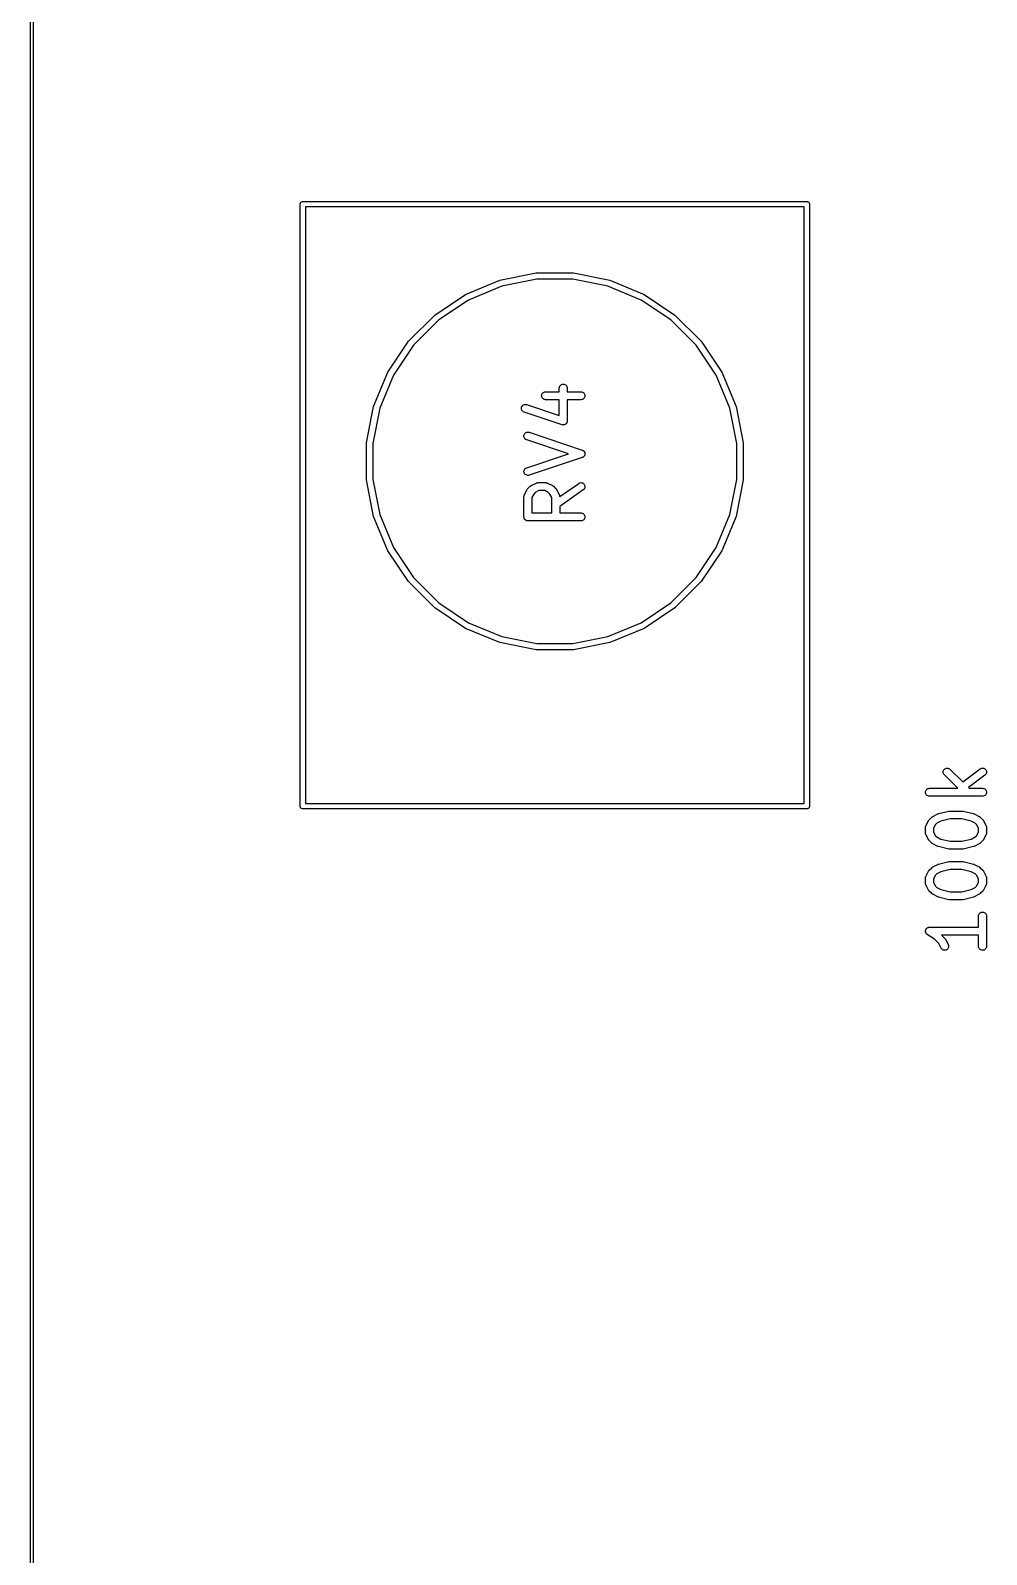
# Model space of a CAD drawing. Extents: x 20 to 116, y -135 to -20.
# Drawn here: x 19.98 to 38, y -77.45 to -48.71 of the extents above; entities that cross this region are included whole.
import ezdxf

# ---------------------------------------------------------------- set-up
doc = ezdxf.new("R2010")
doc.units = 0
doc.layers.add('BLACK', color=7, linetype='CONTINUOUS')

msp = doc.modelspace()

# ---------------------------------------------------------------- linework, layer by layer
at = {"layer": 'BLACK', "linetype": 'Continuous'}
for p, q in [((19.975, -134.999), (19.975, -20.0012)), ((20.025, -20.025), (20.025, -134.975)), ((25.0598, -51.985), (25.0607, -51.9752)), ((25.06, -51.9875), (25.0598, -51.985)), ((25.06, -63.3326), (25.06, -51.9875)), ((25.0607, -51.9752), (25.0636, -51.9658)), ((25.0636, -51.9658), (25.0682, -51.9571)), ((25.0682, -51.9571), (25.0745, -51.9495)), ((25.0745, -51.9495), (25.0821, -51.9432)), ((25.0821, -51.9432), (25.0908, -51.9386)), ((25.0908, -51.9386), (25.1002, -51.9357)), ((25.1002, -51.9357), (25.1076, -51.935)), ((25.1076, -51.935), (25.11, -51.9348)), ((25.11, -51.9348), (25.1124, -51.935)), ((25.1124, -51.935), (34.6076, -51.935)), ((34.6076, -51.935), (34.61, -51.9348)), ((34.61, -51.9348), (34.6124, -51.935)), ((34.6124, -51.935), (34.6198, -51.9357)), ((34.6198, -51.9357), (34.6292, -51.9386)), ((34.6292, -51.9386), (34.6379, -51.9432)), ((34.6379, -51.9432), (34.6455, -51.9495)), ((34.6455, -51.9495), (34.6518, -51.9571)), ((34.6518, -51.9571), (34.6564, -51.9658)), ((34.6564, -51.9658), (34.6593, -51.9752)), ((34.6593, -51.9752), (34.6602, -51.985)), ((34.6602, -51.985), (34.66, -51.9874)), ((34.66, -51.9874), (34.66, -63.3326)), ((25.16, -52.035), (25.16, -63.285)), ((34.56, -52.035), (25.16, -52.035)), ((34.56, -63.285), (34.56, -52.035)), ((28.1771, -53.6865), (28.8237, -53.4187)), ((28.8237, -53.4187), (29.5101, -53.2822)), ((29.5218, -53.4016), (28.8585, -53.5336)), ((29.5101, -53.2822), (30.2099, -53.2822)), ((30.1982, -53.4016), (29.5218, -53.4016)), ((30.8615, -53.5336), (30.1982, -53.4016)), ((30.2099, -53.2822), (30.8963, -53.4187)), ((30.8963, -53.4187), (31.5429, -53.6865)), ((27.5952, -54.0754), (28.1771, -53.6865)), ((28.8585, -53.5336), (28.2337, -53.7924)), ((31.4863, -53.7924), (30.8615, -53.5336)), ((31.5429, -53.6865), (32.1248, -54.0754)), ((28.2337, -53.7924), (27.6713, -54.1681)), ((32.0487, -54.1681), (31.4863, -53.7924)), ((27.1004, -54.5702), (27.5952, -54.0754)), ((27.6713, -54.1681), (27.1931, -54.6463)), ((32.5269, -54.6463), (32.0487, -54.1681)), ((32.1248, -54.0754), (32.6196, -54.5702)), ((26.7115, -55.1521), (27.1004, -54.5702)), ((32.6196, -54.5702), (33.0085, -55.1521)), ((27.1931, -54.6463), (26.8174, -55.2087)), ((32.9026, -55.2087), (32.5269, -54.6463)), ((26.4437, -55.7987), (26.7115, -55.1521)), ((33.0085, -55.1521), (33.2763, -55.7987)), ((26.8174, -55.2087), (26.5586, -55.8335)), ((29.944, -55.4531), (29.9441, -55.452)), ((29.944, -55.521), (29.944, -55.4531)), ((29.9441, -55.452), (29.9457, -55.4375)), ((29.9457, -55.4375), (29.9501, -55.4235)), ((29.9501, -55.4235), (29.9572, -55.4107)), ((29.9572, -55.4107), (29.9666, -55.3995)), ((29.9666, -55.3995), (29.978, -55.3903)), ((29.978, -55.3903), (29.991, -55.3836)), ((29.991, -55.3836), (30.005, -55.3794)), ((30.005, -55.3794), (30.0196, -55.3781)), ((30.0196, -55.3781), (30.0341, -55.3796)), ((30.0341, -55.3796), (30.0481, -55.384)), ((30.0481, -55.384), (30.061, -55.3909)), ((30.061, -55.3909), (30.0723, -55.4002)), ((30.0723, -55.4002), (30.0815, -55.4116)), ((30.0815, -55.4116), (30.0884, -55.4245)), ((30.0884, -55.4245), (30.0926, -55.4385)), ((30.0926, -55.4385), (30.094, -55.4531)), ((30.094, -55.4531), (30.094, -55.521)), ((33.1614, -55.8335), (32.9026, -55.2087)), ((29.6107, -55.5954), (29.6122, -55.5809)), ((29.612, -55.61), (29.6107, -55.5954)), ((29.6162, -55.624), (29.612, -55.61)), ((29.6122, -55.5809), (29.6166, -55.5669)), ((29.623, -55.637), (29.6162, -55.624)), ((29.6166, -55.5669), (29.6235, -55.554)), ((29.6321, -55.6484), (29.623, -55.637)), ((29.6235, -55.554), (29.6329, -55.5427)), ((29.6433, -55.6578), (29.6321, -55.6484)), ((29.6329, -55.5427), (29.6442, -55.5335)), ((29.6562, -55.6649), (29.6433, -55.6578)), ((29.6442, -55.5335), (29.6571, -55.5266)), ((29.6701, -55.6693), (29.6562, -55.6649)), ((29.6571, -55.5266), (29.6711, -55.5224)), ((29.6847, -55.6709), (29.6701, -55.6693)), ((29.6711, -55.5224), (29.6857, -55.521)), ((29.6857, -55.671), (29.6847, -55.6709)), ((29.6857, -55.521), (29.944, -55.521)), ((29.944, -55.671), (29.6857, -55.671)), ((29.944, -55.9681), (29.944, -55.671)), ((30.094, -55.521), (30.3524, -55.521)), ((30.3524, -55.671), (30.094, -55.671)), ((30.094, -55.671), (30.094, -56.0721)), ((30.3524, -55.521), (30.3534, -55.521)), ((30.3669, -55.6695), (30.3524, -55.671)), ((30.3534, -55.521), (30.368, -55.5226)), ((30.381, -55.6653), (30.3669, -55.6695)), ((30.368, -55.5226), (30.3819, -55.527)), ((30.3939, -55.6584), (30.381, -55.6653)), ((30.3819, -55.527), (30.3948, -55.5341)), ((30.4052, -55.6492), (30.3939, -55.6584)), ((30.3948, -55.5341), (30.406, -55.5435)), ((30.4146, -55.6379), (30.4052, -55.6492)), ((30.406, -55.5435), (30.4151, -55.5549)), ((30.4215, -55.625), (30.4146, -55.6379)), ((30.4151, -55.5549), (30.4219, -55.5679)), ((30.4258, -55.611), (30.4215, -55.625)), ((30.4219, -55.5679), (30.4261, -55.5819)), ((30.4274, -55.5965), (30.4258, -55.611)), ((30.4261, -55.5819), (30.4274, -55.5965)), ((26.3072, -56.4851), (26.4437, -55.7987)), ((26.5586, -55.8335), (26.4266, -56.4968)), ((29.2299, -55.8387), (29.2304, -55.8241)), ((29.2322, -55.8532), (29.2299, -55.8387)), ((29.2304, -55.8241), (29.2338, -55.8098)), ((29.2373, -55.8669), (29.2322, -55.8532)), ((29.2338, -55.8098), (29.2398, -55.7965)), ((29.245, -55.8794), (29.2373, -55.8669)), ((29.2398, -55.7965), (29.2484, -55.7846)), ((29.2549, -55.8901), (29.245, -55.8794)), ((29.2484, -55.7846), (29.259, -55.7746)), ((29.2668, -55.8987), (29.2549, -55.8901)), ((29.259, -55.7746), (29.2715, -55.7668)), ((29.2801, -55.9049), (29.2668, -55.8987)), ((29.2715, -55.7668), (29.2851, -55.7617)), ((29.281, -55.9052), (29.2801, -55.9049)), ((29.9953, -56.1433), (29.281, -55.9052)), ((29.2851, -55.7617), (29.2996, -55.7592)), ((29.2996, -55.7592), (29.3142, -55.7596)), ((29.3142, -55.7596), (29.3285, -55.7629)), ((29.3285, -55.7629), (29.944, -55.9681)), ((33.2934, -56.4968), (33.1614, -55.8335)), ((33.2763, -55.7987), (33.4128, -56.4851)), ((29.2814, -56.3336), (29.2875, -56.3203)), ((29.2875, -56.3203), (29.296, -56.3084)), ((29.296, -56.3084), (29.3067, -56.2984)), ((29.3067, -56.2984), (29.3191, -56.2907)), ((29.3191, -56.2907), (29.3328, -56.2855)), ((29.3328, -56.2855), (29.3472, -56.283)), ((29.3472, -56.283), (29.3618, -56.2835)), ((29.3618, -56.2835), (29.3761, -56.2867)), ((29.3761, -56.2867), (30.3761, -56.62)), ((29.9997, -56.1443), (29.9953, -56.1433)), ((30.004, -56.1456), (29.9997, -56.1443)), ((30.0068, -56.1459), (30.004, -56.1456)), ((30.0096, -56.1465), (30.0068, -56.1459)), ((30.0141, -56.1467), (30.0096, -56.1465)), ((30.0185, -56.1471), (30.0141, -56.1467)), ((30.0214, -56.1469), (30.0185, -56.1471)), ((30.0242, -56.147), (30.0214, -56.1469)), ((30.0286, -56.1462), (30.0242, -56.147)), ((30.0331, -56.1458), (30.0286, -56.1462)), ((30.0359, -56.145), (30.0331, -56.1458)), ((30.0387, -56.1445), (30.0359, -56.145)), ((30.0428, -56.1429), (30.0387, -56.1445)), ((30.0471, -56.1417), (30.0428, -56.1429)), ((30.0497, -56.1404), (30.0471, -56.1417)), ((30.0524, -56.1393), (30.0497, -56.1404)), ((30.0562, -56.137), (30.0524, -56.1393)), ((30.0601, -56.1349), (30.0562, -56.137)), ((30.0623, -56.1331), (30.0601, -56.1349)), ((30.0648, -56.1316), (30.0623, -56.1331)), ((30.068, -56.1285), (30.0648, -56.1316)), ((30.0715, -56.1257), (30.068, -56.1285)), ((30.0734, -56.1235), (30.0715, -56.1257)), ((30.0754, -56.1216), (30.0734, -56.1235)), ((30.078, -56.1179), (30.0754, -56.1216)), ((30.0809, -56.1145), (30.078, -56.1179)), ((30.0823, -56.112), (30.0809, -56.1145)), ((30.084, -56.1097), (30.0823, -56.112)), ((30.0858, -56.1056), (30.084, -56.1097)), ((30.088, -56.1017), (30.0858, -56.1056)), ((30.0888, -56.099), (30.088, -56.1017)), ((30.09, -56.0964), (30.0888, -56.099)), ((30.0911, -56.092), (30.09, -56.0964)), ((30.0924, -56.0877), (30.0911, -56.092)), ((30.0927, -56.0849), (30.0924, -56.0877)), ((30.0934, -56.0821), (30.0927, -56.0849)), ((30.0935, -56.0776), (30.0934, -56.0821)), ((30.094, -56.0732), (30.0935, -56.0776)), ((30.094, -56.0721), (30.094, -56.0732)), ((26.3072, -57.1849), (26.3072, -56.4851)), ((26.4266, -56.4968), (26.4266, -57.1732)), ((29.2775, -56.3625), (29.278, -56.3479)), ((29.2799, -56.377), (29.2775, -56.3625)), ((29.278, -56.3479), (29.2814, -56.3336)), ((29.285, -56.3907), (29.2799, -56.377)), ((29.2926, -56.4032), (29.285, -56.3907)), ((29.3026, -56.4139), (29.2926, -56.4032)), ((29.3144, -56.4225), (29.3026, -56.4139)), ((29.3277, -56.4287), (29.3144, -56.4225)), ((29.3287, -56.429), (29.3277, -56.4287)), ((30.1152, -56.6912), (29.3287, -56.429)), ((33.2934, -57.1732), (33.2934, -56.4968)), ((33.4128, -56.4851), (33.4128, -57.1849)), ((29.3287, -56.9534), (30.1152, -56.6912)), ((30.3761, -56.7623), (29.3761, -57.0957)), ((30.3761, -56.62), (30.3771, -56.6204)), ((30.3808, -56.7602), (30.3761, -56.7623)), ((30.3771, -56.6204), (30.3818, -56.6226)), ((30.3857, -56.7584), (30.3808, -56.7602)), ((30.3818, -56.6226), (30.3866, -56.6245)), ((30.3875, -56.7573), (30.3857, -56.7584)), ((30.3866, -56.6245), (30.3884, -56.6256)), ((30.3895, -56.7564), (30.3875, -56.7573)), ((30.3884, -56.6256), (30.3904, -56.6265)), ((30.3937, -56.7534), (30.3895, -56.7564)), ((30.3904, -56.6265), (30.3946, -56.6296)), ((30.3981, -56.7506), (30.3937, -56.7534)), ((30.3946, -56.6296), (30.3989, -56.6324)), ((30.3997, -56.7492), (30.3981, -56.7506)), ((30.3989, -56.6324), (30.4005, -56.6339)), ((30.4014, -56.7479), (30.3997, -56.7492)), ((30.4005, -56.6339), (30.4022, -56.6351)), ((30.405, -56.7442), (30.4014, -56.7479)), ((30.4022, -56.6351), (30.4057, -56.639)), ((30.4088, -56.7406), (30.405, -56.7442)), ((30.4057, -56.639), (30.4095, -56.6425)), ((30.41, -56.7389), (30.4088, -56.7406)), ((30.4095, -56.6425), (30.4107, -56.6443)), ((30.4115, -56.7373), (30.41, -56.7389)), ((30.4107, -56.6443), (30.4121, -56.6459)), ((30.4143, -56.7329), (30.4115, -56.7373)), ((30.4121, -56.6459), (30.4149, -56.6503)), ((30.4173, -56.7287), (30.4143, -56.7329)), ((30.4149, -56.6503), (30.4178, -56.6546)), ((30.4182, -56.7268), (30.4173, -56.7287)), ((30.4178, -56.6546), (30.4187, -56.6565)), ((30.4193, -56.725), (30.4182, -56.7268)), ((30.4187, -56.6565), (30.4198, -56.6584)), ((30.4212, -56.7201), (30.4193, -56.725)), ((30.4198, -56.6584), (30.4216, -56.6632)), ((30.4234, -56.7154), (30.4212, -56.7201)), ((30.4216, -56.6632), (30.4237, -56.668)), ((30.4239, -56.7133), (30.4234, -56.7154)), ((30.4237, -56.668), (30.4242, -56.6701)), ((30.4246, -56.7113), (30.4239, -56.7133)), ((30.4242, -56.6701), (30.4249, -56.6721)), ((30.4255, -56.7062), (30.4246, -56.7113)), ((30.4249, -56.6721), (30.4257, -56.6772)), ((30.4267, -56.7012), (30.4255, -56.7062)), ((30.4257, -56.6772), (30.4268, -56.6823)), ((30.4268, -56.699), (30.4267, -56.7012)), ((30.4268, -56.6823), (30.4269, -56.6844)), ((30.4272, -56.6969), (30.4268, -56.699)), ((30.4269, -56.6844), (30.4272, -56.6865)), ((30.4272, -56.6865), (30.427, -56.6917)), ((30.427, -56.6917), (30.4272, -56.6969)), ((26.4266, -57.1732), (26.5586, -57.8365)), ((29.2776, -57.0188), (29.2801, -57.0044)), ((29.2779, -57.0334), (29.2776, -57.0188)), ((29.2811, -57.0477), (29.2779, -57.0334)), ((29.2801, -57.0044), (29.2854, -56.9907)), ((29.2869, -57.0612), (29.2811, -57.0477)), ((29.2854, -56.9907), (29.2933, -56.9784)), ((29.2953, -57.0732), (29.2869, -57.0612)), ((29.2933, -56.9784), (29.3033, -56.9678)), ((29.3058, -57.0833), (29.2953, -57.0732)), ((29.3033, -56.9678), (29.3153, -56.9593)), ((29.3181, -57.0912), (29.3058, -57.0833)), ((29.3153, -56.9593), (29.3287, -56.9534)), ((29.3318, -57.0966), (29.3181, -57.0912)), ((29.3461, -57.0993), (29.3318, -57.0966)), ((29.3608, -57.099), (29.3461, -57.0993)), ((29.3751, -57.096), (29.3608, -57.099)), ((29.3761, -57.0957), (29.3751, -57.096)), ((33.1614, -57.8365), (33.2934, -57.1732)), ((26.4437, -57.8713), (26.3072, -57.1849)), ((29.2834, -57.4712), (29.2845, -57.4692)), ((29.2845, -57.4692), (29.2853, -57.4672)), ((29.2853, -57.4672), (29.3329, -57.3719)), ((29.3329, -57.3719), (29.3334, -57.371)), ((29.3334, -57.371), (29.3357, -57.3675)), ((29.3357, -57.3675), (29.3377, -57.3638)), ((29.3377, -57.3638), (29.3397, -57.3613)), ((29.3397, -57.3613), (29.3414, -57.3587)), ((29.3414, -57.3587), (29.3443, -57.3557)), ((29.3443, -57.3557), (29.347, -57.3524)), ((29.347, -57.3524), (29.3946, -57.3048)), ((29.3946, -57.3048), (29.3953, -57.3041)), ((29.3953, -57.3041), (29.3986, -57.3015)), ((29.3986, -57.3015), (29.4017, -57.2986)), ((29.4017, -57.2986), (29.4043, -57.2969)), ((29.4043, -57.2969), (29.4068, -57.295)), ((29.4068, -57.295), (29.4105, -57.293)), ((29.4105, -57.293), (29.4141, -57.2908)), ((29.4141, -57.2908), (29.5093, -57.2432)), ((29.4616, -57.4499), (29.4274, -57.5184)), ((29.492, -57.4195), (29.4616, -57.4499)), ((29.5606, -57.3852), (29.492, -57.4195)), ((29.5093, -57.2432), (29.5103, -57.2427)), ((29.5103, -57.2427), (29.5123, -57.2419)), ((29.5123, -57.2419), (29.5143, -57.2409)), ((29.5143, -57.2409), (29.5192, -57.2394)), ((29.5192, -57.2394), (29.524, -57.2376)), ((29.524, -57.2376), (29.5262, -57.2373)), ((29.5262, -57.2373), (29.5283, -57.2367)), ((29.5283, -57.2367), (29.5334, -57.2362)), ((29.5334, -57.2362), (29.5385, -57.2354)), ((29.5385, -57.2354), (29.5407, -57.2355)), ((29.5407, -57.2355), (29.5429, -57.2352)), ((29.5429, -57.2352), (29.6857, -57.2352)), ((29.668, -57.3852), (29.5606, -57.3852)), ((29.7365, -57.4195), (29.668, -57.3852)), ((29.6857, -57.2352), (29.6868, -57.2352)), ((29.6868, -57.2352), (29.689, -57.2355)), ((29.689, -57.2355), (29.6912, -57.2354)), ((29.6912, -57.2354), (29.6962, -57.2363)), ((29.6962, -57.2363), (29.7013, -57.2369)), ((29.7013, -57.2369), (29.7034, -57.2375)), ((29.7034, -57.2375), (29.7056, -57.2379)), ((29.7056, -57.2379), (29.7104, -57.2398)), ((29.7104, -57.2398), (29.7153, -57.2413)), ((29.7153, -57.2413), (29.7172, -57.2424)), ((29.7172, -57.2424), (29.7193, -57.2432)), ((29.7193, -57.2432), (29.8145, -57.2908)), ((29.7669, -57.4499), (29.7365, -57.4195)), ((29.8012, -57.5184), (29.7669, -57.4499)), ((29.8145, -57.2908), (29.8154, -57.2912)), ((29.8154, -57.2912), (29.819, -57.2935)), ((29.819, -57.2935), (29.8227, -57.2955)), ((29.8227, -57.2955), (29.8251, -57.2975)), ((29.8251, -57.2975), (29.8277, -57.2992)), ((29.8277, -57.2992), (29.8307, -57.3021)), ((29.8307, -57.3021), (29.834, -57.3048)), ((29.834, -57.3048), (29.8816, -57.3524)), ((29.8816, -57.3524), (29.8823, -57.3532)), ((29.8823, -57.3532), (29.885, -57.3565)), ((29.885, -57.3565), (29.8879, -57.3595)), ((29.8879, -57.3595), (29.8895, -57.3622)), ((29.8895, -57.3622), (29.8915, -57.3646)), ((29.8915, -57.3646), (29.8934, -57.3684)), ((29.8934, -57.3684), (29.8957, -57.3719)), ((29.8957, -57.3719), (29.9433, -57.4672)), ((29.9433, -57.4672), (29.9437, -57.4681)), ((29.9437, -57.4681), (29.9445, -57.4702)), ((29.9511, -57.4996), (30.3094, -57.2488)), ((30.3954, -57.3717), (29.9512, -57.6826)), ((30.3094, -57.2488), (30.3102, -57.2482)), ((30.3102, -57.2482), (30.3231, -57.2412)), ((30.3231, -57.2412), (30.3371, -57.2368)), ((30.3371, -57.2368), (30.3516, -57.2352)), ((30.3516, -57.2352), (30.3662, -57.2365)), ((30.3662, -57.2365), (30.3802, -57.2406)), ((30.3802, -57.2406), (30.3932, -57.2473)), ((30.3932, -57.2473), (30.4047, -57.2565)), ((30.4065, -57.3622), (30.3954, -57.3717)), ((30.4047, -57.2565), (30.4141, -57.2677)), ((30.4156, -57.3507), (30.4065, -57.3622)), ((30.4141, -57.2677), (30.4212, -57.2805)), ((30.4222, -57.3376), (30.4156, -57.3507)), ((30.4212, -57.2805), (30.4257, -57.2944)), ((30.4262, -57.3235), (30.4222, -57.3376)), ((30.4257, -57.2944), (30.4274, -57.3089)), ((30.4274, -57.3089), (30.4262, -57.3235)), ((33.4128, -57.1849), (33.2763, -57.8713)), ((29.2774, -57.4997), (29.2776, -57.4975)), ((29.2774, -57.5007), (29.2774, -57.4997)), ((29.2774, -57.8817), (29.2774, -57.5007)), ((29.2776, -57.4953), (29.2784, -57.4902)), ((29.2776, -57.4975), (29.2776, -57.4953)), ((29.2784, -57.4902), (29.279, -57.4851)), ((29.279, -57.4851), (29.2797, -57.483)), ((29.2797, -57.483), (29.2801, -57.4808)), ((29.2801, -57.4808), (29.2819, -57.476)), ((29.2819, -57.476), (29.2834, -57.4712)), ((29.4274, -57.5184), (29.4274, -57.8067)), ((29.8012, -57.8067), (29.8012, -57.5184)), ((29.9445, -57.4702), (29.9455, -57.4721)), ((29.9455, -57.4721), (29.947, -57.477)), ((29.947, -57.477), (29.9488, -57.4819)), ((29.9488, -57.4819), (29.9491, -57.484)), ((29.9491, -57.484), (29.9498, -57.4861)), ((29.9498, -57.4861), (29.9503, -57.4913)), ((29.9503, -57.4913), (29.9511, -57.4963)), ((29.9511, -57.4963), (29.951, -57.4985)), ((29.951, -57.4985), (29.9511, -57.4996)), ((29.9512, -57.6826), (29.9512, -57.8067)), ((26.7115, -58.5179), (26.4437, -57.8713)), ((26.5586, -57.8365), (26.8174, -58.4613)), ((29.2781, -57.8887), (29.2774, -57.8817)), ((29.2787, -57.8957), (29.2781, -57.8887)), ((29.2788, -57.896), (29.2787, -57.8957)), ((29.2788, -57.8962), (29.2788, -57.896)), ((29.2808, -57.903), (29.2788, -57.8962)), ((29.2828, -57.9098), (29.2808, -57.903)), ((29.283, -57.91), (29.2828, -57.9098)), ((29.283, -57.9102), (29.283, -57.91)), ((29.2864, -57.9165), (29.283, -57.9102)), ((29.2896, -57.9227), (29.2864, -57.9165)), ((29.2898, -57.9229), (29.2896, -57.9227)), ((29.2899, -57.9232), (29.2898, -57.9229)), ((29.2944, -57.9287), (29.2899, -57.9232)), ((29.2988, -57.9341), (29.2944, -57.9287)), ((29.299, -57.9343), (29.2988, -57.9341)), ((29.2992, -57.9345), (29.299, -57.9343)), ((29.3046, -57.939), (29.2992, -57.9345)), ((29.31, -57.9435), (29.3046, -57.939)), ((29.3102, -57.9437), (29.31, -57.9435)), ((29.3104, -57.9438), (29.3102, -57.9437)), ((29.3166, -57.9472), (29.3104, -57.9438)), ((29.3228, -57.9506), (29.3166, -57.9472)), ((29.3231, -57.9507), (29.3228, -57.9506)), ((29.3233, -57.9508), (29.3231, -57.9507)), ((29.3301, -57.9529), (29.3233, -57.9508)), ((29.3368, -57.955), (29.3301, -57.9529)), ((29.337, -57.9551), (29.3368, -57.955)), ((29.3373, -57.9551), (29.337, -57.9551)), ((29.3443, -57.9559), (29.3373, -57.9551)), ((29.3513, -57.9567), (29.3443, -57.9559)), ((29.3518, -57.9567), (29.3513, -57.9567)), ((29.3519, -57.9567), (29.3518, -57.9567)), ((29.3524, -57.9567), (29.3519, -57.9567)), ((29.3519, -57.9567), (29.3519, -57.9567)), ((30.3524, -57.9567), (29.3524, -57.9567)), ((29.4274, -57.8067), (29.8012, -57.8067)), ((29.9512, -57.8067), (30.3524, -57.8067)), ((30.3524, -57.8067), (30.3534, -57.8067)), ((30.3669, -57.9552), (30.3524, -57.9567)), ((30.3534, -57.8067), (30.368, -57.8083)), ((30.381, -57.951), (30.3669, -57.9552)), ((30.368, -57.8083), (30.3819, -57.8127)), ((30.3939, -57.9441), (30.381, -57.951)), ((30.3819, -57.8127), (30.3948, -57.8198)), ((30.4052, -57.9349), (30.3939, -57.9441)), ((30.3948, -57.8198), (30.406, -57.8292)), ((30.4146, -57.9236), (30.4052, -57.9349)), ((30.406, -57.8292), (30.4151, -57.8406)), ((30.4215, -57.9107), (30.4146, -57.9236)), ((30.4151, -57.8406), (30.4219, -57.8536)), ((30.4258, -57.8967), (30.4215, -57.9107)), ((30.4219, -57.8536), (30.4261, -57.8676)), ((30.4274, -57.8822), (30.4258, -57.8967)), ((30.4261, -57.8676), (30.4274, -57.8822)), ((32.9026, -58.4613), (33.1614, -57.8365)), ((33.2763, -57.8713), (33.0085, -58.5179)), ((27.1004, -59.0998), (26.7115, -58.5179)), ((26.8174, -58.4613), (27.1931, -59.0237)), ((32.5269, -59.0237), (32.9026, -58.4613)), ((33.0085, -58.5179), (32.6196, -59.0998)), ((27.5952, -59.5946), (27.1004, -59.0998)), ((27.1931, -59.0237), (27.6713, -59.5019)), ((32.0487, -59.5019), (32.5269, -59.0237)), ((32.6196, -59.0998), (32.1248, -59.5946)), ((28.1771, -59.9835), (27.5952, -59.5946)), ((27.6713, -59.5019), (28.2337, -59.8776)), ((31.4863, -59.8776), (32.0487, -59.5019)), ((32.1248, -59.5946), (31.5429, -59.9835)), ((28.8237, -60.2513), (28.1771, -59.9835)), ((28.2337, -59.8776), (28.8585, -60.1364)), ((30.8615, -60.1364), (31.4863, -59.8776)), ((31.5429, -59.9835), (30.8963, -60.2513)), ((29.5101, -60.3878), (28.8237, -60.2513)), ((28.8585, -60.1364), (29.5218, -60.2684)), ((29.5218, -60.2684), (30.1982, -60.2684)), ((30.1982, -60.2684), (30.8615, -60.1364)), ((30.8963, -60.2513), (30.2099, -60.3878)), ((30.2099, -60.3878), (29.5101, -60.3878)), ((37.1937, -62.65), (37.2031, -62.6387)), ((37.2031, -62.6387), (37.2144, -62.6295)), ((37.2144, -62.6295), (37.2274, -62.6227)), ((37.2274, -62.6227), (37.2414, -62.6185)), ((37.2414, -62.6185), (37.256, -62.6171)), ((37.256, -62.6171), (37.2705, -62.6186)), ((37.2705, -62.6186), (37.2845, -62.6229)), ((37.2845, -62.6229), (37.2974, -62.6298)), ((37.2974, -62.6298), (37.3087, -62.6391)), ((37.3087, -62.6391), (37.5485, -62.8788)), ((37.5485, -62.8788), (37.8774, -62.6321)), ((37.8774, -62.6321), (37.8782, -62.6315)), ((37.8782, -62.6315), (37.8908, -62.6241)), ((37.8908, -62.6241), (37.9047, -62.6193)), ((37.9047, -62.6193), (37.9191, -62.6172)), ((37.9191, -62.6172), (37.9338, -62.618)), ((37.9338, -62.618), (37.9479, -62.6216)), ((37.9479, -62.6216), (37.9612, -62.6279)), ((37.9612, -62.6279), (37.9729, -62.6367)), ((37.9729, -62.6367), (37.9827, -62.6476)), ((37.1807, -62.6914), (37.1823, -62.6768)), ((37.182, -62.7059), (37.1807, -62.6914)), ((37.1861, -62.72), (37.182, -62.7059)), ((37.1823, -62.6768), (37.1867, -62.6628)), ((37.1928, -62.733), (37.1861, -62.72)), ((37.1867, -62.6628), (37.1937, -62.65)), ((37.2019, -62.7444), (37.1928, -62.733)), ((37.2027, -62.7452), (37.2019, -62.7444)), ((37.4556, -62.9981), (37.2027, -62.7452)), ((37.9674, -62.7521), (37.6556, -62.986)), ((37.9782, -62.7423), (37.9674, -62.7521)), ((37.9868, -62.7305), (37.9782, -62.7423)), ((37.9827, -62.6476), (37.9902, -62.6601)), ((37.9931, -62.7172), (37.9868, -62.7305)), ((37.9902, -62.6601), (37.9951, -62.6739)), ((37.9966, -62.703), (37.9931, -62.7172)), ((37.9951, -62.6739), (37.9973, -62.6884)), ((37.9973, -62.6884), (37.9966, -62.703)), ((36.8474, -63.0726), (36.8489, -63.058)), ((36.8487, -63.0871), (36.8474, -63.0726)), ((36.8528, -63.1012), (36.8487, -63.0871)), ((36.8489, -63.058), (36.8532, -63.044)), ((36.8596, -63.1142), (36.8528, -63.1012)), ((36.8532, -63.044), (36.8602, -63.0312)), ((36.8688, -63.1256), (36.8596, -63.1142)), ((36.8602, -63.0312), (36.8695, -63.0199)), ((36.88, -63.135), (36.8688, -63.1256)), ((36.8695, -63.0199), (36.8809, -63.0106)), ((36.8928, -63.142), (36.88, -63.135)), ((36.8809, -63.0106), (36.8938, -63.0038)), ((36.9068, -63.1465), (36.8928, -63.142)), ((36.8938, -63.0038), (36.9078, -62.9995)), ((36.9213, -63.1481), (36.9068, -63.1465)), ((36.9078, -62.9995), (36.9224, -62.9981)), ((36.9224, -63.1481), (36.9213, -63.1481)), ((36.9224, -62.9981), (37.4556, -62.9981)), ((37.9224, -63.1481), (36.9224, -63.1481)), ((37.6556, -62.986), (37.6677, -62.9981)), ((37.6677, -62.9981), (37.9224, -62.9981)), ((37.9224, -62.9981), (37.9234, -62.9981)), ((37.9369, -63.1467), (37.9224, -63.1481)), ((37.9234, -62.9981), (37.938, -62.9997)), ((37.951, -63.1424), (37.9369, -63.1467)), ((37.938, -62.9997), (37.9519, -63.0042)), ((37.9639, -63.1356), (37.951, -63.1424)), ((37.9519, -63.0042), (37.9648, -63.0112)), ((37.9752, -63.1263), (37.9639, -63.1356)), ((37.9648, -63.0112), (37.976, -63.0206)), ((37.9846, -63.115), (37.9752, -63.1263)), ((37.976, -63.0206), (37.9851, -63.032)), ((37.9915, -63.1022), (37.9846, -63.115)), ((37.9851, -63.032), (37.9919, -63.045)), ((37.9958, -63.0882), (37.9915, -63.1022)), ((37.9919, -63.045), (37.9961, -63.059)), ((37.9974, -63.0736), (37.9958, -63.0882)), ((37.9961, -63.059), (37.9974, -63.0736)), ((25.0598, -63.335), (25.06, -63.3326)), ((25.0607, -63.3448), (25.0598, -63.335)), ((25.0636, -63.3542), (25.0607, -63.3448)), ((25.0682, -63.3629), (25.0636, -63.3542)), ((25.0745, -63.3705), (25.0682, -63.3629)), ((25.0821, -63.3768), (25.0745, -63.3705)), ((25.0908, -63.3814), (25.0821, -63.3768)), ((25.1002, -63.3843), (25.0908, -63.3814)), ((25.11, -63.3852), (25.1002, -63.3843)), ((25.1124, -63.385), (25.11, -63.3852)), ((34.6076, -63.385), (25.1124, -63.385)), ((25.16, -63.285), (34.56, -63.285)), ((34.61, -63.3852), (34.6076, -63.385)), ((34.6124, -63.385), (34.61, -63.3852)), ((34.6198, -63.3843), (34.6124, -63.385)), ((34.6292, -63.3814), (34.6198, -63.3843)), ((34.6379, -63.3768), (34.6292, -63.3814)), ((34.6455, -63.3705), (34.6379, -63.3768)), ((34.6518, -63.3629), (34.6455, -63.3705)), ((34.6564, -63.3542), (34.6518, -63.3629)), ((34.6593, -63.3448), (34.6564, -63.3542)), ((34.6602, -63.335), (34.6593, -63.3448)), ((34.66, -63.3326), (34.6602, -63.335)), ((36.9841, -63.5298), (37.0793, -63.4822)), ((37.0793, -63.4822), (37.0803, -63.4817)), ((37.0803, -63.4817), (37.0806, -63.4816)), ((37.0806, -63.4816), (37.0809, -63.4814)), ((37.0809, -63.4814), (37.0875, -63.4791)), ((37.0875, -63.4791), (37.094, -63.4767)), ((37.094, -63.4767), (37.0943, -63.4766)), ((37.0943, -63.4766), (37.0947, -63.4765)), ((37.0947, -63.4765), (37.2851, -63.4289)), ((37.2851, -63.4289), (37.2862, -63.4287)), ((37.2862, -63.4287), (37.2875, -63.4285)), ((37.2875, -63.4285), (37.2888, -63.4281)), ((37.2888, -63.4281), (37.2947, -63.4275)), ((37.2947, -63.4275), (37.3007, -63.4267)), ((37.3007, -63.4267), (37.302, -63.4268)), ((37.302, -63.4268), (37.3033, -63.4267)), ((37.3033, -63.4267), (37.5414, -63.4267)), ((37.5414, -63.4267), (37.5425, -63.4267)), ((37.5425, -63.4267), (37.5438, -63.4268)), ((37.5438, -63.4268), (37.5451, -63.4268)), ((37.5451, -63.4268), (37.5511, -63.4276)), ((37.5511, -63.4276), (37.557, -63.4283)), ((37.557, -63.4283), (37.5583, -63.4287)), ((37.5583, -63.4287), (37.5596, -63.4289)), ((37.5596, -63.4289), (37.7501, -63.4765)), ((37.7501, -63.4765), (37.7511, -63.4768)), ((37.7511, -63.4768), (37.7514, -63.4769)), ((37.7514, -63.4769), (37.7518, -63.477)), ((37.7518, -63.477), (37.7583, -63.4795)), ((37.7583, -63.4795), (37.7648, -63.4819)), ((37.7648, -63.4819), (37.7651, -63.4821)), ((37.7651, -63.4821), (37.7654, -63.4822)), ((37.7654, -63.4822), (37.8607, -63.5298)), ((36.8474, -63.7387), (36.8476, -63.7365)), ((36.8474, -63.7398), (36.8474, -63.7387)), ((36.8474, -63.835), (36.8474, -63.7398)), ((36.8476, -63.7343), (36.8484, -63.7293)), ((36.8476, -63.7365), (36.8476, -63.7343)), ((36.8484, -63.7293), (36.849, -63.7242)), ((36.849, -63.7242), (36.8497, -63.7221)), ((36.8497, -63.7221), (36.8501, -63.7199)), ((36.8501, -63.7199), (36.8519, -63.7151)), ((36.8519, -63.7151), (36.8534, -63.7102)), ((36.8534, -63.7102), (36.8545, -63.7083)), ((36.8545, -63.7083), (36.8553, -63.7062)), ((36.8553, -63.7062), (36.9029, -63.611)), ((36.9029, -63.611), (36.9034, -63.61)), ((36.9034, -63.61), (36.9057, -63.6065)), ((36.9057, -63.6065), (36.9077, -63.6028)), ((36.9077, -63.6028), (36.9097, -63.6004)), ((36.9097, -63.6004), (36.9114, -63.5978)), ((36.9114, -63.5978), (36.9143, -63.5947)), ((36.9143, -63.5947), (36.917, -63.5915)), ((36.917, -63.5915), (36.9646, -63.5439)), ((36.9646, -63.5439), (36.9653, -63.5431)), ((36.9653, -63.5431), (36.9686, -63.5405)), ((36.9686, -63.5405), (36.9717, -63.5376)), ((36.9717, -63.5376), (36.9743, -63.5359)), ((36.9743, -63.5359), (36.9768, -63.534)), ((36.9768, -63.534), (36.9805, -63.5321)), ((36.9805, -63.5321), (36.9841, -63.5298)), ((37.0316, -63.6889), (36.9974, -63.7575)), ((36.9974, -63.7575), (36.9974, -63.8173)), ((37.062, -63.6585), (37.0316, -63.6889)), ((37.139, -63.62), (37.062, -63.6585)), ((37.3126, -63.5767), (37.139, -63.62)), ((37.5322, -63.5767), (37.3126, -63.5767)), ((37.7057, -63.62), (37.5322, -63.5767)), ((37.7827, -63.6585), (37.7057, -63.62)), ((37.8131, -63.6889), (37.7827, -63.6585)), ((37.8474, -63.7575), (37.8131, -63.6889)), ((37.8474, -63.8173), (37.8474, -63.7575)), ((37.8607, -63.5298), (37.8616, -63.5303)), ((37.8616, -63.5303), (37.8652, -63.5326)), ((37.8652, -63.5326), (37.8689, -63.5346)), ((37.8689, -63.5346), (37.8713, -63.5366)), ((37.8713, -63.5366), (37.8739, -63.5383)), ((37.8739, -63.5383), (37.8769, -63.5412)), ((37.8769, -63.5412), (37.8802, -63.5439)), ((37.8802, -63.5439), (37.9278, -63.5915)), ((37.9278, -63.5915), (37.9285, -63.5922)), ((37.9285, -63.5922), (37.9312, -63.5955)), ((37.9312, -63.5955), (37.9341, -63.5986)), ((37.9341, -63.5986), (37.9357, -63.6012)), ((37.9357, -63.6012), (37.9377, -63.6037)), ((37.9377, -63.6037), (37.9396, -63.6074)), ((37.9396, -63.6074), (37.9418, -63.611)), ((37.9418, -63.611), (37.9895, -63.7062)), ((37.9895, -63.7062), (37.9899, -63.7072)), ((37.9899, -63.7072), (37.9907, -63.7092)), ((37.9907, -63.7092), (37.9917, -63.7112)), ((37.9917, -63.7112), (37.9932, -63.7161)), ((37.9932, -63.7161), (37.995, -63.7209)), ((37.995, -63.7209), (37.9953, -63.7231)), ((37.9953, -63.7231), (37.996, -63.7252)), ((37.996, -63.7252), (37.9965, -63.7303)), ((37.9965, -63.7303), (37.9973, -63.7354)), ((37.9973, -63.7354), (37.9972, -63.7376)), ((37.9972, -63.7376), (37.9974, -63.7398)), ((37.9974, -63.7398), (37.9974, -63.835)), ((36.8476, -63.8372), (36.8474, -63.835)), ((36.8475, -63.8394), (36.8476, -63.8372)), ((36.8483, -63.8445), (36.8475, -63.8394)), ((36.8488, -63.8496), (36.8483, -63.8445)), ((36.8494, -63.8517), (36.8488, -63.8496)), ((36.8498, -63.8539), (36.8494, -63.8517)), ((36.8516, -63.8587), (36.8498, -63.8539)), ((36.853, -63.8636), (36.8516, -63.8587)), ((36.8541, -63.8655), (36.853, -63.8636)), ((36.8548, -63.8676), (36.8541, -63.8655)), ((36.8553, -63.8685), (36.8548, -63.8676)), ((36.9029, -63.9638), (36.8553, -63.8685)), ((36.9052, -63.9673), (36.9029, -63.9638)), ((36.9071, -63.9711), (36.9052, -63.9673)), ((36.909, -63.9735), (36.9071, -63.9711)), ((36.9107, -63.9762), (36.909, -63.9735)), ((36.9136, -63.9792), (36.9107, -63.9762)), ((36.9162, -63.9825), (36.9136, -63.9792)), ((36.917, -63.9833), (36.9162, -63.9825)), ((36.9646, -64.0309), (36.917, -63.9833)), ((36.9678, -64.0336), (36.9646, -64.0309)), ((36.9709, -64.0365), (36.9678, -64.0336)), ((36.9735, -64.0382), (36.9709, -64.0365)), ((36.9759, -64.0402), (36.9735, -64.0382)), ((36.9796, -64.0422), (36.9759, -64.0402)), ((36.9831, -64.0445), (36.9796, -64.0422)), ((36.9841, -64.0449), (36.9831, -64.0445)), ((37.0793, -64.0926), (36.9841, -64.0449)), ((36.9974, -63.8173), (37.0316, -63.8858)), ((37.0316, -63.8858), (37.062, -63.9162)), ((37.062, -63.9162), (37.139, -63.9547)), ((37.139, -63.9547), (37.3126, -63.9981)), ((37.3126, -63.9981), (37.5322, -63.9981)), ((37.5322, -63.9981), (37.7057, -63.9547)), ((37.7057, -63.9547), (37.7827, -63.9162)), ((37.8607, -64.0449), (37.7654, -64.0926)), ((37.7827, -63.9162), (37.8131, -63.8858)), ((37.8131, -63.8858), (37.8474, -63.8173)), ((37.8643, -64.0427), (37.8607, -64.0449)), ((37.868, -64.0408), (37.8643, -64.0427)), ((37.8704, -64.0388), (37.868, -64.0408)), ((37.8731, -64.0371), (37.8704, -64.0388)), ((37.8761, -64.0343), (37.8731, -64.0371)), ((37.8794, -64.0316), (37.8761, -64.0343)), ((37.8802, -64.0309), (37.8794, -64.0316)), ((37.9278, -63.9833), (37.8802, -64.0309)), ((37.9305, -63.98), (37.9278, -63.9833)), ((37.9334, -63.977), (37.9305, -63.98)), ((37.9351, -63.9744), (37.9334, -63.977)), ((37.9371, -63.972), (37.9351, -63.9744)), ((37.9391, -63.9683), (37.9371, -63.972)), ((37.9414, -63.9647), (37.9391, -63.9683)), ((37.9418, -63.9638), (37.9414, -63.9647)), ((37.9895, -63.8685), (37.9418, -63.9638)), ((37.9903, -63.8665), (37.9895, -63.8685)), ((37.9913, -63.8645), (37.9903, -63.8665)), ((37.9929, -63.8597), (37.9913, -63.8645)), ((37.9947, -63.8549), (37.9929, -63.8597)), ((37.9951, -63.8527), (37.9947, -63.8549)), ((37.9957, -63.8506), (37.9951, -63.8527)), ((37.9963, -63.8455), (37.9957, -63.8506)), ((37.9972, -63.8404), (37.9963, -63.8455)), ((37.9974, -63.836), (37.9971, -63.8382)), ((37.9971, -63.8382), (37.9972, -63.8404)), ((37.9974, -63.835), (37.9974, -63.836)), ((37.0796, -64.0927), (37.0793, -64.0926)), ((37.0799, -64.0929), (37.0796, -64.0927)), ((37.0864, -64.0953), (37.0799, -64.0929)), ((37.093, -64.0978), (37.0864, -64.0953)), ((37.0933, -64.0979), (37.093, -64.0978)), ((37.0937, -64.098), (37.0933, -64.0979)), ((37.0947, -64.0982), (37.0937, -64.098)), ((37.2851, -64.1459), (37.0947, -64.0982)), ((37.2865, -64.1461), (37.2851, -64.1459)), ((37.2877, -64.1465), (37.2865, -64.1461)), ((37.2937, -64.1471), (37.2877, -64.1465)), ((37.2996, -64.148), (37.2937, -64.1471)), ((37.301, -64.1479), (37.2996, -64.148)), ((37.3023, -64.1481), (37.301, -64.1479)), ((37.3033, -64.1481), (37.3023, -64.1481)), ((37.5414, -64.1481), (37.3033, -64.1481)), ((37.5428, -64.148), (37.5414, -64.1481)), ((37.5441, -64.148), (37.5428, -64.148)), ((37.55, -64.1473), (37.5441, -64.148)), ((37.556, -64.1467), (37.55, -64.1473)), ((37.5573, -64.1463), (37.556, -64.1467)), ((37.5586, -64.1461), (37.5573, -64.1463)), ((37.5596, -64.1459), (37.5586, -64.1461)), ((37.7501, -64.0982), (37.5596, -64.1459)), ((37.7504, -64.0981), (37.7501, -64.0982)), ((37.7508, -64.0981), (37.7504, -64.0981)), ((37.7573, -64.0957), (37.7508, -64.0981)), ((37.7639, -64.0933), (37.7573, -64.0957)), ((37.7642, -64.0931), (37.7639, -64.0933)), ((37.7645, -64.093), (37.7642, -64.0931)), ((37.7654, -64.0926), (37.7645, -64.093)), ((36.8553, -64.6586), (36.9029, -64.5634)), ((36.9029, -64.5634), (36.9034, -64.5624)), ((36.9034, -64.5624), (36.9057, -64.5589)), ((36.9057, -64.5589), (36.9077, -64.5552)), ((36.9077, -64.5552), (36.9097, -64.5528)), ((36.9097, -64.5528), (36.9114, -64.5501)), ((36.9114, -64.5501), (36.9143, -64.5471)), ((36.9143, -64.5471), (36.917, -64.5439)), ((36.917, -64.5439), (36.9646, -64.4963)), ((36.9646, -64.4963), (36.9653, -64.4955)), ((36.9653, -64.4955), (36.9686, -64.4929)), ((36.9686, -64.4929), (36.9717, -64.49)), ((36.9717, -64.49), (36.9743, -64.4883)), ((36.9743, -64.4883), (36.9768, -64.4864)), ((36.9768, -64.4864), (36.9805, -64.4844)), ((36.9805, -64.4844), (36.9841, -64.4822)), ((36.9841, -64.4822), (37.0793, -64.4346)), ((37.0316, -64.6413), (36.9974, -64.7098)), ((37.062, -64.6109), (37.0316, -64.6413)), ((37.139, -64.5724), (37.062, -64.6109)), ((37.0793, -64.4346), (37.0803, -64.4341)), ((37.0803, -64.4341), (37.0806, -64.434)), ((37.0806, -64.434), (37.0809, -64.4338)), ((37.0809, -64.4338), (37.0875, -64.4315)), ((37.0875, -64.4315), (37.094, -64.4291)), ((37.094, -64.4291), (37.0943, -64.429)), ((37.0943, -64.429), (37.0947, -64.4289)), ((37.0947, -64.4289), (37.2851, -64.3813)), ((37.3126, -64.529), (37.139, -64.5724)), ((37.2851, -64.3813), (37.2862, -64.381)), ((37.2862, -64.381), (37.2875, -64.3809)), ((37.2875, -64.3809), (37.2888, -64.3805)), ((37.2888, -64.3805), (37.2947, -64.3799)), ((37.2947, -64.3799), (37.3007, -64.3791)), ((37.3007, -64.3791), (37.302, -64.3792)), ((37.302, -64.3792), (37.3033, -64.379)), ((37.3033, -64.379), (37.5414, -64.379)), ((37.5322, -64.529), (37.3126, -64.529)), ((37.7057, -64.5724), (37.5322, -64.529)), ((37.5414, -64.379), (37.5425, -64.3791)), ((37.5425, -64.3791), (37.5438, -64.3792)), ((37.5438, -64.3792), (37.5451, -64.3791)), ((37.5451, -64.3791), (37.5511, -64.38)), ((37.5511, -64.38), (37.557, -64.3807)), ((37.557, -64.3807), (37.5583, -64.3811)), ((37.5583, -64.3811), (37.5596, -64.3813)), ((37.5596, -64.3813), (37.7501, -64.4289)), ((37.7827, -64.6109), (37.7057, -64.5724)), ((37.7501, -64.4289), (37.7511, -64.4292)), ((37.7511, -64.4292), (37.7514, -64.4293)), ((37.7514, -64.4293), (37.7518, -64.4293)), ((37.7518, -64.4293), (37.7583, -64.4318)), ((37.7583, -64.4318), (37.7648, -64.4343)), ((37.7648, -64.4343), (37.7651, -64.4345)), ((37.7651, -64.4345), (37.7654, -64.4346)), ((37.7654, -64.4346), (37.8607, -64.4822)), ((37.8131, -64.6413), (37.7827, -64.6109)), ((37.8474, -64.7098), (37.8131, -64.6413)), ((37.8607, -64.4822), (37.8616, -64.4827)), ((37.8616, -64.4827), (37.8652, -64.485)), ((37.8652, -64.485), (37.8689, -64.487)), ((37.8689, -64.487), (37.8713, -64.4889)), ((37.8713, -64.4889), (37.8739, -64.4906)), ((37.8739, -64.4906), (37.8769, -64.4936)), ((37.8769, -64.4936), (37.8802, -64.4963)), ((37.8802, -64.4963), (37.9278, -64.5439)), ((37.9278, -64.5439), (37.9285, -64.5446)), ((37.9285, -64.5446), (37.9312, -64.5479)), ((37.9312, -64.5479), (37.9341, -64.551)), ((37.9341, -64.551), (37.9357, -64.5536)), ((37.9357, -64.5536), (37.9377, -64.5561)), ((37.9377, -64.5561), (37.9396, -64.5598)), ((37.9396, -64.5598), (37.9418, -64.5634)), ((37.9418, -64.5634), (37.9895, -64.6586)), ((36.8474, -64.6911), (36.8476, -64.6889)), ((36.8474, -64.6921), (36.8474, -64.6911)), ((36.8474, -64.7874), (36.8474, -64.6921)), ((36.8476, -64.7896), (36.8474, -64.7874)), ((36.8475, -64.7918), (36.8476, -64.7896)), ((36.8483, -64.7968), (36.8475, -64.7918)), ((36.8476, -64.6867), (36.8484, -64.6816)), ((36.8476, -64.6889), (36.8476, -64.6867)), ((36.8488, -64.8019), (36.8483, -64.7968)), ((36.8484, -64.6816), (36.849, -64.6765)), ((36.8494, -64.8041), (36.8488, -64.8019)), ((36.849, -64.6765), (36.8497, -64.6745)), ((36.8498, -64.8062), (36.8494, -64.8041)), ((36.8497, -64.6745), (36.8501, -64.6723)), ((36.8516, -64.811), (36.8498, -64.8062)), ((36.8501, -64.6723), (36.8519, -64.6675)), ((36.853, -64.816), (36.8516, -64.811)), ((36.8519, -64.6675), (36.8534, -64.6626)), ((36.8541, -64.8179), (36.853, -64.816)), ((36.8534, -64.6626), (36.8545, -64.6607)), ((36.8548, -64.82), (36.8541, -64.8179)), ((36.8545, -64.6607), (36.8553, -64.6586)), ((36.8553, -64.8209), (36.8548, -64.82)), ((36.9029, -64.9162), (36.8553, -64.8209)), ((36.9052, -64.9197), (36.9029, -64.9162)), ((36.9071, -64.9235), (36.9052, -64.9197)), ((36.909, -64.9259), (36.9071, -64.9235)), ((36.9107, -64.9286), (36.909, -64.9259)), ((36.9136, -64.9316), (36.9107, -64.9286)), ((36.9162, -64.9349), (36.9136, -64.9316)), ((36.917, -64.9357), (36.9162, -64.9349)), ((36.9646, -64.9833), (36.917, -64.9357)), ((36.9974, -64.7098), (36.9974, -64.7697)), ((36.9974, -64.7697), (37.0316, -64.8382)), ((37.0316, -64.8382), (37.062, -64.8686)), ((37.062, -64.8686), (37.139, -64.9071)), ((37.139, -64.9071), (37.3126, -64.9505)), ((37.5322, -64.9505), (37.7057, -64.9071)), ((37.7057, -64.9071), (37.7827, -64.8686)), ((37.7827, -64.8686), (37.8131, -64.8382)), ((37.8131, -64.8382), (37.8474, -64.7697)), ((37.8474, -64.7697), (37.8474, -64.7098)), ((37.9278, -64.9357), (37.8802, -64.9833)), ((37.9305, -64.9324), (37.9278, -64.9357)), ((37.9334, -64.9294), (37.9305, -64.9324)), ((37.9351, -64.9268), (37.9334, -64.9294)), ((37.9371, -64.9243), (37.9351, -64.9268)), ((37.9391, -64.9206), (37.9371, -64.9243)), ((37.9414, -64.9171), (37.9391, -64.9206)), ((37.9418, -64.9162), (37.9414, -64.9171)), ((37.9895, -64.8209), (37.9418, -64.9162)), ((37.9895, -64.6586), (37.9899, -64.6595)), ((37.9903, -64.8189), (37.9895, -64.8209)), ((37.9899, -64.6595), (37.9907, -64.6616)), ((37.9913, -64.8169), (37.9903, -64.8189)), ((37.9907, -64.6616), (37.9917, -64.6636)), ((37.9929, -64.812), (37.9913, -64.8169)), ((37.9917, -64.6636), (37.9932, -64.6685)), ((37.9947, -64.8073), (37.9929, -64.812)), ((37.9932, -64.6685), (37.995, -64.6733)), ((37.9951, -64.8051), (37.9947, -64.8073)), ((37.995, -64.6733), (37.9953, -64.6755)), ((37.9957, -64.803), (37.9951, -64.8051)), ((37.9953, -64.6755), (37.996, -64.6776)), ((37.9963, -64.7979), (37.9957, -64.803)), ((37.996, -64.6776), (37.9965, -64.6827)), ((37.9972, -64.7928), (37.9963, -64.7979)), ((37.9965, -64.6827), (37.9973, -64.6877)), ((37.9974, -64.7884), (37.9971, -64.7906)), ((37.9971, -64.7906), (37.9972, -64.7928)), ((37.9973, -64.6877), (37.9972, -64.6899)), ((37.9972, -64.6899), (37.9974, -64.6921)), ((37.9974, -64.6921), (37.9974, -64.7874)), ((37.9974, -64.7874), (37.9974, -64.7884)), ((36.9678, -64.9859), (36.9646, -64.9833)), ((36.9709, -64.9889), (36.9678, -64.9859)), ((36.9735, -64.9906), (36.9709, -64.9889)), ((36.9759, -64.9926), (36.9735, -64.9906)), ((36.9796, -64.9946), (36.9759, -64.9926)), ((36.9831, -64.9968), (36.9796, -64.9946)), ((36.9841, -64.9973), (36.9831, -64.9968)), ((37.0793, -65.0449), (36.9841, -64.9973)), ((37.0796, -65.0451), (37.0793, -65.0449)), ((37.0799, -65.0452), (37.0796, -65.0451)), ((37.0864, -65.0477), (37.0799, -65.0452)), ((37.093, -65.0502), (37.0864, -65.0477)), ((37.0933, -65.0502), (37.093, -65.0502)), ((37.0937, -65.0504), (37.0933, -65.0502)), ((37.0947, -65.0506), (37.0937, -65.0504)), ((37.2851, -65.0982), (37.0947, -65.0506)), ((37.2865, -65.0984), (37.2851, -65.0982)), ((37.2877, -65.0988), (37.2865, -65.0984)), ((37.2937, -65.0995), (37.2877, -65.0988)), ((37.2996, -65.1004), (37.2937, -65.0995)), ((37.301, -65.1003), (37.2996, -65.1004)), ((37.3023, -65.1005), (37.301, -65.1003)), ((37.3033, -65.1005), (37.3023, -65.1005)), ((37.5414, -65.1005), (37.3033, -65.1005)), ((37.3126, -64.9505), (37.5322, -64.9505)), ((37.5428, -65.1003), (37.5414, -65.1005)), ((37.5441, -65.1004), (37.5428, -65.1003)), ((37.55, -65.0996), (37.5441, -65.1004)), ((37.556, -65.099), (37.55, -65.0996)), ((37.5573, -65.0987), (37.556, -65.099)), ((37.5586, -65.0985), (37.5573, -65.0987)), ((37.5596, -65.0982), (37.5586, -65.0985)), ((37.7501, -65.0506), (37.5596, -65.0982)), ((37.7504, -65.0505), (37.7501, -65.0506)), ((37.7508, -65.0504), (37.7504, -65.0505)), ((37.7573, -65.0481), (37.7508, -65.0504)), ((37.7639, -65.0457), (37.7573, -65.0481)), ((37.7642, -65.0455), (37.7639, -65.0457)), ((37.7645, -65.0454), (37.7642, -65.0455)), ((37.7654, -65.0449), (37.7645, -65.0454)), ((37.8607, -64.9973), (37.7654, -65.0449)), ((37.8643, -64.9951), (37.8607, -64.9973)), ((37.868, -64.9931), (37.8643, -64.9951)), ((37.8704, -64.9912), (37.868, -64.9931)), ((37.8731, -64.9895), (37.8704, -64.9912)), ((37.8761, -64.9866), (37.8731, -64.9895)), ((37.8794, -64.984), (37.8761, -64.9866)), ((37.8802, -64.9833), (37.8794, -64.984)), ((37.8474, -65.4054), (37.849, -65.3908)), ((37.8474, -65.4064), (37.8474, -65.4054)), ((37.8474, -65.6171), (37.8474, -65.4064)), ((37.849, -65.3908), (37.8534, -65.3769)), ((37.8534, -65.3769), (37.8605, -65.3641)), ((37.8605, -65.3641), (37.8699, -65.3528)), ((37.8699, -65.3528), (37.8813, -65.3437)), ((37.8813, -65.3437), (37.8943, -65.3369)), ((37.8943, -65.3369), (37.9083, -65.3328)), ((37.9083, -65.3328), (37.9229, -65.3314)), ((37.9229, -65.3314), (37.9375, -65.333)), ((37.9375, -65.333), (37.9514, -65.3373)), ((37.9514, -65.3373), (37.9643, -65.3443)), ((37.9643, -65.3443), (37.9756, -65.3536)), ((37.9756, -65.3536), (37.9848, -65.3649)), ((37.9848, -65.3649), (37.9917, -65.3778)), ((37.9917, -65.3778), (37.996, -65.3919)), ((37.996, -65.3919), (37.9974, -65.4064)), ((37.9974, -65.4064), (37.9974, -65.9779)), ((36.8474, -65.6915), (36.8481, -65.6844)), ((36.8474, -65.6916), (36.8474, -65.6915)), ((36.8481, -65.6992), (36.8474, -65.6916)), ((36.8474, -65.6916), (36.8474, -65.6916)), ((36.8481, -65.6844), (36.8489, -65.6771)), ((36.8487, -65.7061), (36.8481, -65.6992)), ((36.8487, -65.7062), (36.8487, -65.7061)), ((36.8487, -65.7061), (36.8487, -65.7061)), ((36.8508, -65.7134), (36.8487, -65.7062)), ((36.8489, -65.6769), (36.8511, -65.6699)), ((36.8489, -65.677), (36.8489, -65.6769)), ((36.8489, -65.6771), (36.8489, -65.677)), ((36.8528, -65.7201), (36.8508, -65.7134)), ((36.8511, -65.6699), (36.8532, -65.6631)), ((36.8528, -65.7202), (36.8528, -65.7201)), ((36.8561, -65.7264), (36.8528, -65.7202)), ((36.8528, -65.7202), (36.8528, -65.7202)), ((36.8532, -65.6631), (36.8533, -65.663)), ((36.8533, -65.663), (36.8568, -65.6564)), ((36.8533, -65.663), (36.8533, -65.663)), ((36.8596, -65.7331), (36.8561, -65.7264)), ((36.8568, -65.6564), (36.8602, -65.6502)), ((36.8596, -65.7332), (36.8596, -65.7331)), ((36.8642, -65.7388), (36.8596, -65.7332)), ((36.8596, -65.7332), (36.8596, -65.7332)), ((36.8602, -65.6502), (36.8603, -65.6501)), ((36.8602, -65.6502), (36.8602, -65.6502)), ((36.8603, -65.6501), (36.8649, -65.6445)), ((36.8687, -65.7445), (36.8642, -65.7388)), ((36.8649, -65.6445), (36.8695, -65.6389)), ((36.8688, -65.7446), (36.8687, -65.7445)), ((36.8745, -65.7494), (36.8688, -65.7446)), ((36.8688, -65.7446), (36.8688, -65.7446)), ((36.8695, -65.6389), (36.8696, -65.6389)), ((36.8696, -65.6388), (36.8754, -65.6341)), ((36.8696, -65.6389), (36.8696, -65.6388)), ((36.8799, -65.754), (36.8745, -65.7494)), ((36.8754, -65.6341), (36.8809, -65.6297)), ((36.88, -65.754), (36.8799, -65.754)), ((36.8808, -65.7545), (36.88, -65.754)), ((36.88, -65.754), (36.88, -65.754)), ((36.88, -65.754), (36.88, -65.754)), ((37.0175, -65.8457), (36.8808, -65.7545)), ((36.8809, -65.6297), (36.8809, -65.6296)), ((36.8809, -65.6296), (36.881, -65.6296)), ((36.881, -65.6296), (36.8876, -65.6261)), ((36.8876, -65.6261), (36.8938, -65.6228)), ((36.8938, -65.6228), (36.8939, -65.6228)), ((36.8939, -65.6228), (36.9007, -65.6207)), ((36.8939, -65.6228), (36.8939, -65.6228)), ((36.9007, -65.6207), (36.9078, -65.6186)), ((36.9078, -65.6186), (36.9079, -65.6186)), ((36.9079, -65.6185), (36.9152, -65.6178)), ((36.9079, -65.6186), (36.9079, -65.6185)), ((36.9152, -65.6178), (36.9224, -65.6171)), ((36.9224, -65.6171), (37.8474, -65.6171)), ((37.8474, -65.7671), (37.1511, -65.7671)), ((37.1511, -65.7671), (37.2135, -65.8296)), ((37.8474, -65.9779), (37.8474, -65.7671)), ((37.0988, -65.927), (37.0175, -65.8457)), ((37.141, -66.0114), (37.0988, -65.927)), ((37.1488, -66.0238), (37.141, -66.0114)), ((37.1589, -66.0344), (37.1488, -66.0238)), ((37.1708, -66.0429), (37.1589, -66.0344)), ((37.1841, -66.0489), (37.1708, -66.0429)), ((37.1984, -66.0522), (37.1841, -66.0489)), ((37.213, -66.0527), (37.1984, -66.0522)), ((37.2275, -66.0503), (37.213, -66.0527)), ((37.2135, -65.8296), (37.2142, -65.8303)), ((37.2142, -65.8303), (37.2169, -65.8336)), ((37.2169, -65.8336), (37.2198, -65.8367)), ((37.2198, -65.8367), (37.2214, -65.8393)), ((37.2214, -65.8393), (37.2234, -65.8418)), ((37.2234, -65.8418), (37.2253, -65.8455)), ((37.2253, -65.8455), (37.2276, -65.8491)), ((37.2412, -66.0452), (37.2275, -66.0503)), ((37.2276, -65.8491), (37.2752, -65.9443)), ((37.2536, -66.0375), (37.2412, -66.0452)), ((37.2643, -66.0275), (37.2536, -66.0375)), ((37.2729, -66.0156), (37.2643, -66.0275)), ((37.279, -66.0023), (37.2729, -66.0156)), ((37.2752, -65.9443), (37.2756, -65.9453)), ((37.2756, -65.9453), (37.2807, -65.959)), ((37.2824, -65.9881), (37.279, -66.0023)), ((37.2807, -65.959), (37.283, -65.9735)), ((37.283, -65.9735), (37.2824, -65.9881)), ((37.8488, -65.9924), (37.8474, -65.9779)), ((37.853, -66.0064), (37.8488, -65.9924)), ((37.8599, -66.0194), (37.853, -66.0064)), ((37.8692, -66.0307), (37.8599, -66.0194)), ((37.8804, -66.04), (37.8692, -66.0307)), ((37.8933, -66.047), (37.8804, -66.04)), ((37.9073, -66.0513), (37.8933, -66.047)), ((37.9219, -66.0529), (37.9073, -66.0513)), ((37.9364, -66.0515), (37.9219, -66.0529)), ((37.9505, -66.0474), (37.9364, -66.0515)), ((37.9634, -66.0406), (37.9505, -66.0474)), ((37.9749, -66.0314), (37.9634, -66.0406)), ((37.9843, -66.0202), (37.9749, -66.0314)), ((37.9913, -66.0074), (37.9843, -66.0202)), ((37.9957, -65.9934), (37.9913, -66.0074)), ((37.9974, -65.9789), (37.9957, -65.9934)), ((37.9974, -65.9779), (37.9974, -65.9789))]:
    msp.add_line(p, q, dxfattribs=at)

doc.saveas('drawing.dxf')
